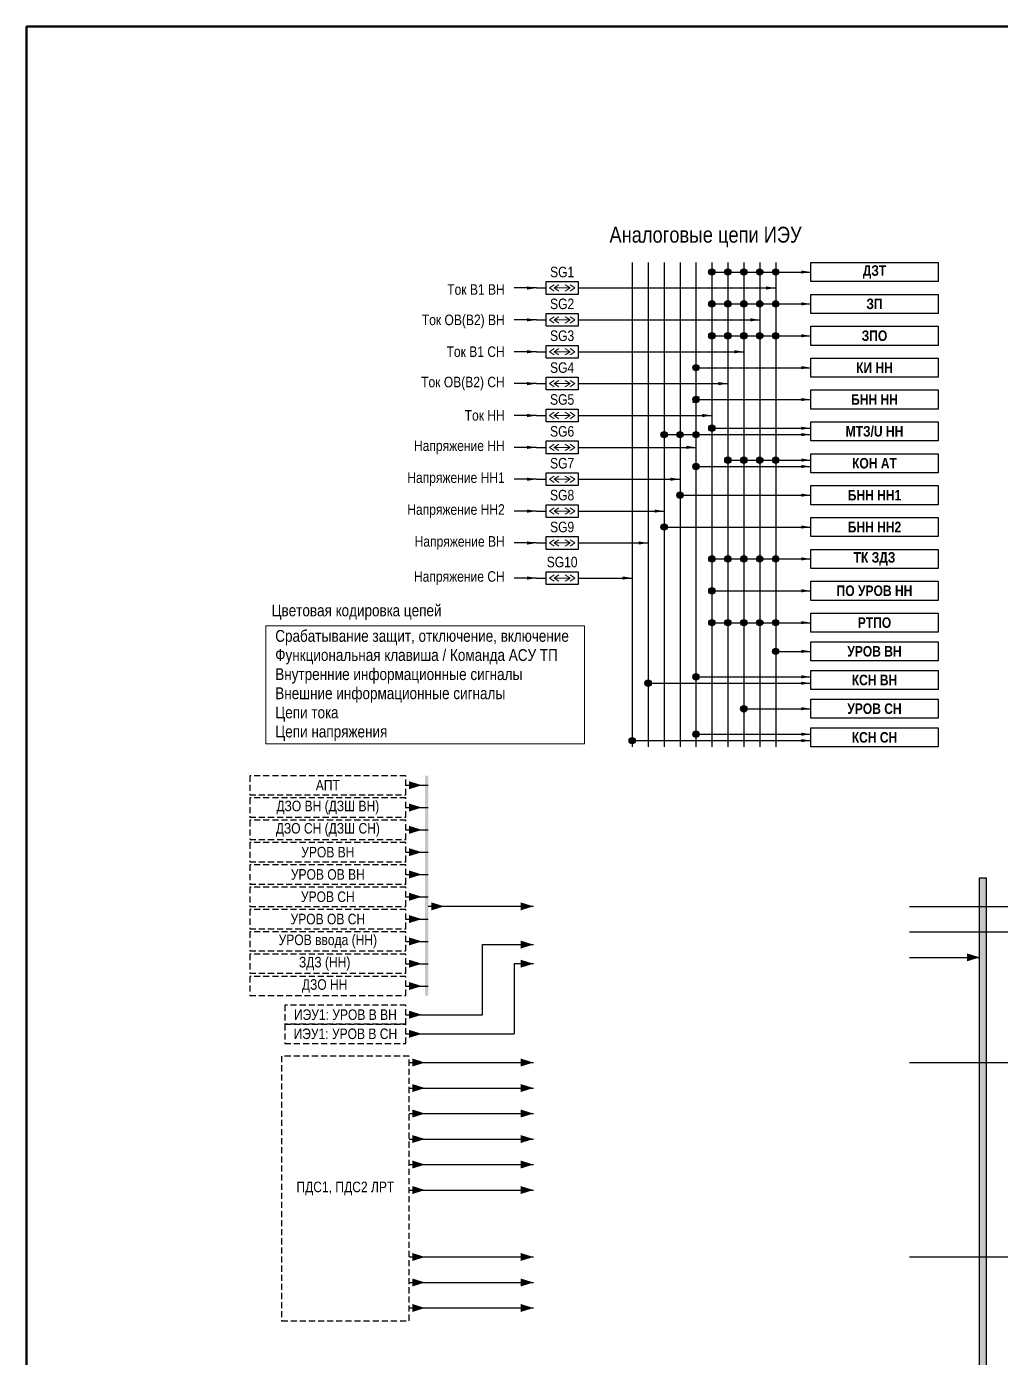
# Model space of a CAD drawing. Header units: millimetres. Extents: x 25558 to 49929, y 1902 to 19390.
# Drawn here: x 36520 to 36825.5, y 16249.5 to 16667 of the extents above; entities that cross this region are included whole.
import ezdxf
from ezdxf.enums import TextEntityAlignment as Align

# ---------------------------------------------------------------- set-up
doc = ezdxf.new("R2010")
doc.units = ezdxf.units.MM
doc.linetypes.add('штриховая2', pattern=[9.525, 6.35, -3.175])
for name, color, linetype, lineweight in [('Основная', 7, 'Continuous', 30), ('Отключение_включение', 1, 'Continuous', 30), ('Тонкая', 7, 'Continuous', 5), ('Цепи внешние', 84, 'Continuous', 30), ('Цепи внутренние', 5, 'Continuous', 30), ('Цепи ТН', 200, 'Continuous', 30), ('Цепи ТТ', 23, 'Continuous', 30), ('Цепь - ФК и АСУ', 132, 'Continuous', 30)]:
    doc.layers.add(name, color=color, linetype=linetype, lineweight=lineweight)
doc.styles.add('Narrow', font='ARIALN.TTF')

msp = doc.modelspace()

# ---------------------------------------------------------------- hatches: boundary and pattern name
h = msp.add_hatch(color=1)
h.dxf.hatch_style = 1
h.paths.add_polyline_path([(36645, 16363), (36646, 16363), (36646, 16432), (36645, 16432)])
at = {"layer": 'Цепи внутренние', "ltscale": 0.3}
h = msp.add_hatch(color=256, dxfattribs=at)
h.dxf.hatch_style = 1
h.paths.add_polyline_path([(36821, 16400), (36819, 16400), (36819, 15969), (36821, 15969)])
at = {"layer": 'Цепи ТН'}
h = msp.add_hatch(color=256, dxfattribs=at)
h.dxf.hatch_style = 1
h.paths.add_polyline_path([(36731, 16560, 1), (36729, 16560, 1)])
h = msp.add_hatch(color=256, dxfattribs=at)
h.dxf.hatch_style = 1
h.paths.add_polyline_path([(36731, 16550, 1), (36729, 16550, 1)])
h = msp.add_hatch(color=256, dxfattribs=at)
h.dxf.hatch_style = 1
h.paths.add_polyline_path([(36721, 16539, 1), (36719, 16539, 1)])
h = msp.add_hatch(color=256, dxfattribs=at)
h.dxf.hatch_style = 1
h.paths.add_polyline_path([(36726, 16539, 1), (36724, 16539, 1)])
h = msp.add_hatch(color=256, dxfattribs=at)
h.dxf.hatch_style = 1
h.paths.add_polyline_path([(36731, 16539, 1), (36729, 16539, 1)])
h = msp.add_hatch(color=256, dxfattribs=at)
h.dxf.hatch_style = 1
h.paths.add_polyline_path([(36731, 16529, 1), (36729, 16529, 1)])
h = msp.add_hatch(color=256, dxfattribs=at)
h.dxf.hatch_style = 1
h.paths.add_polyline_path([(36726, 16520, 1), (36724, 16520, 1)])
h = msp.add_hatch(color=256, dxfattribs=at)
h.dxf.hatch_style = 1
h.paths.add_polyline_path([(36721, 16510, 1), (36719, 16510, 1)])
h = msp.add_hatch(color=256, dxfattribs=at)
h.dxf.hatch_style = 1
h.paths.add_polyline_path([(36731, 16463, 1), (36729, 16463, 1)])
h = msp.add_hatch(color=256, dxfattribs=at)
h.dxf.hatch_style = 1
h.paths.add_polyline_path([(36716, 16461, 1), (36714, 16461, 1)])
h = msp.add_hatch(color=256, dxfattribs=at)
h.dxf.hatch_style = 1
h.paths.add_polyline_path([(36731, 16445, 1), (36729, 16445, 1)])
h = msp.add_hatch(color=256, dxfattribs=at)
h.dxf.hatch_style = 1
h.paths.add_polyline_path([(36711, 16443, 1), (36709, 16443, 1)])
at = {"layer": 'Цепи ТТ'}
h = msp.add_hatch(color=256, dxfattribs=at)
h.dxf.hatch_style = 1
h.paths.add_polyline_path([(36736, 16590, 1), (36734, 16590, 1)])
h = msp.add_hatch(color=256, dxfattribs=at)
h.dxf.hatch_style = 1
h.paths.add_polyline_path([(36741, 16590, 1), (36739, 16590, 1)])
h = msp.add_hatch(color=256, dxfattribs=at)
h.dxf.hatch_style = 1
h.paths.add_polyline_path([(36746, 16590, 1), (36744, 16590, 1)])
h = msp.add_hatch(color=256, dxfattribs=at)
h.dxf.hatch_style = 1
h.paths.add_polyline_path([(36751, 16590, 1), (36749, 16590, 1)])
h = msp.add_hatch(color=256, dxfattribs=at)
h.dxf.hatch_style = 1
h.paths.add_polyline_path([(36756, 16590, 1), (36754, 16590, 1)])
h = msp.add_hatch(color=256, dxfattribs=at)
h.dxf.hatch_style = 1
h.paths.add_polyline_path([(36736, 16580, 1), (36734, 16580, 1)])
h = msp.add_hatch(color=256, dxfattribs=at)
h.dxf.hatch_style = 1
h.paths.add_polyline_path([(36741, 16580, 1), (36739, 16580, 1)])
h = msp.add_hatch(color=256, dxfattribs=at)
h.dxf.hatch_style = 1
h.paths.add_polyline_path([(36746, 16580, 1), (36744, 16580, 1)])
h = msp.add_hatch(color=256, dxfattribs=at)
h.dxf.hatch_style = 1
h.paths.add_polyline_path([(36751, 16580, 1), (36749, 16580, 1)])
h = msp.add_hatch(color=256, dxfattribs=at)
h.dxf.hatch_style = 1
h.paths.add_polyline_path([(36756, 16580, 1), (36754, 16580, 1)])
h = msp.add_hatch(color=256, dxfattribs=at)
h.dxf.hatch_style = 1
h.paths.add_polyline_path([(36736, 16570, 1), (36734, 16570, 1)])
h = msp.add_hatch(color=256, dxfattribs=at)
h.dxf.hatch_style = 1
h.paths.add_polyline_path([(36741, 16570, 1), (36739, 16570, 1)])
h = msp.add_hatch(color=256, dxfattribs=at)
h.dxf.hatch_style = 1
h.paths.add_polyline_path([(36746, 16570, 1), (36744, 16570, 1)])
h = msp.add_hatch(color=256, dxfattribs=at)
h.dxf.hatch_style = 1
h.paths.add_polyline_path([(36751, 16570, 1), (36749, 16570, 1)])
h = msp.add_hatch(color=256, dxfattribs=at)
h.dxf.hatch_style = 1
h.paths.add_polyline_path([(36756, 16570, 1), (36754, 16570, 1)])
h = msp.add_hatch(color=256, dxfattribs=at)
h.dxf.hatch_style = 1
h.paths.add_polyline_path([(36736, 16541, 1), (36734, 16541, 1)])
h = msp.add_hatch(color=256, dxfattribs=at)
h.dxf.hatch_style = 1
h.paths.add_polyline_path([(36741, 16531, 1), (36739, 16531, 1)])
h = msp.add_hatch(color=256, dxfattribs=at)
h.dxf.hatch_style = 1
h.paths.add_polyline_path([(36746, 16531, 1), (36744, 16531, 1)])
h = msp.add_hatch(color=256, dxfattribs=at)
h.dxf.hatch_style = 1
h.paths.add_polyline_path([(36751, 16531, 1), (36749, 16531, 1)])
h = msp.add_hatch(color=256, dxfattribs=at)
h.dxf.hatch_style = 1
h.paths.add_polyline_path([(36756, 16531, 1), (36754, 16531, 1)])
h = msp.add_hatch(color=256, dxfattribs=at)
h.dxf.hatch_style = 1
h.paths.add_polyline_path([(36736, 16500, 1), (36734, 16500, 1)])
h = msp.add_hatch(color=256, dxfattribs=at)
h.dxf.hatch_style = 1
h.paths.add_polyline_path([(36741, 16500, 1), (36739, 16500, 1)])
h = msp.add_hatch(color=256, dxfattribs=at)
h.dxf.hatch_style = 1
h.paths.add_polyline_path([(36746, 16500, 1), (36744, 16500, 1)])
h = msp.add_hatch(color=256, dxfattribs=at)
h.dxf.hatch_style = 1
h.paths.add_polyline_path([(36751, 16500, 1), (36749, 16500, 1)])
h = msp.add_hatch(color=256, dxfattribs=at)
h.dxf.hatch_style = 1
h.paths.add_polyline_path([(36756, 16500, 1), (36754, 16500, 1)])
h = msp.add_hatch(color=256, dxfattribs=at)
h.dxf.hatch_style = 1
h.paths.add_polyline_path([(36736, 16490, 1), (36734, 16490, 1)])
h = msp.add_hatch(color=256, dxfattribs=at)
h.dxf.hatch_style = 1
h.paths.add_polyline_path([(36736, 16480, 1), (36734, 16480, 1)])
h = msp.add_hatch(color=256, dxfattribs=at)
h.dxf.hatch_style = 1
h.paths.add_polyline_path([(36741, 16480, 1), (36739, 16480, 1)])
h = msp.add_hatch(color=256, dxfattribs=at)
h.dxf.hatch_style = 1
h.paths.add_polyline_path([(36746, 16480, 1), (36744, 16480, 1)])
h = msp.add_hatch(color=256, dxfattribs=at)
h.dxf.hatch_style = 1
h.paths.add_polyline_path([(36751, 16480, 1), (36749, 16480, 1)])
h = msp.add_hatch(color=256, dxfattribs=at)
h.dxf.hatch_style = 1
h.paths.add_polyline_path([(36756, 16480, 1), (36754, 16480, 1)])
h = msp.add_hatch(color=256, dxfattribs=at)
h.dxf.hatch_style = 1
h.paths.add_polyline_path([(36756, 16471, 1), (36754, 16471, 1)])
h = msp.add_hatch(color=256, dxfattribs=at)
h.dxf.hatch_style = 1
h.paths.add_polyline_path([(36746, 16453, 1), (36744, 16453, 1)])

# ---------------------------------------------------------------- linework, layer by layer
at = {"layer": 'Основная'}
for points in [[(36766, 16593), (36806, 16593), (36806, 16587), (36766, 16587)], [(36683, 16587), (36693, 16587), (36693, 16583), (36683, 16583)], [(36766, 16583), (36806, 16583), (36806, 16577), (36766, 16577)], [(36683, 16577), (36693, 16577), (36693, 16573), (36683, 16573)], [(36766, 16573), (36806, 16573), (36806, 16567), (36766, 16567)], [(36683, 16567), (36693, 16567), (36693, 16563), (36683, 16563)], [(36766, 16563), (36806, 16563), (36806, 16557), (36766, 16557)], [(36683, 16557), (36693, 16557), (36693, 16553), (36683, 16553)], [(36766, 16553), (36806, 16553), (36806, 16547), (36766, 16547)], [(36683, 16547), (36693, 16547), (36693, 16543), (36683, 16543)], [(36766, 16543), (36806, 16543), (36806, 16537), (36766, 16537)], [(36683, 16537), (36693, 16537), (36693, 16533), (36683, 16533)], [(36766, 16533), (36806, 16533), (36806, 16527), (36766, 16527)], [(36683, 16527), (36693, 16527), (36693, 16523), (36683, 16523)], [(36766, 16523), (36806, 16523), (36806, 16517), (36766, 16517)], [(36683, 16517), (36693, 16517), (36693, 16513), (36683, 16513)], [(36766, 16513), (36806, 16513), (36806, 16507), (36766, 16507)], [(36683, 16507), (36693, 16507), (36693, 16503), (36683, 16503)], [(36766, 16503), (36806, 16503), (36806, 16497), (36766, 16497)], [(36683, 16496), (36693, 16496), (36693, 16492), (36683, 16492)], [(36766, 16493), (36806, 16493), (36806, 16487), (36766, 16487)], [(36766, 16483), (36806, 16483), (36806, 16477), (36766, 16477)], [(36766, 16474), (36806, 16474), (36806, 16468), (36766, 16468)], [(36766, 16465), (36806, 16465), (36806, 16459), (36766, 16459)], [(36766, 16456), (36806, 16456), (36806, 16450), (36766, 16450)], [(36766, 16447), (36806, 16447), (36806, 16441), (36766, 16441)]]:
    msp.add_lwpolyline(points, close=True, dxfattribs=at)
at = {"layer": 'Отключение_включение'}
for p, q in [((36639, 16429), (36646, 16429)), ((36639, 16422), (36646, 16422)), ((36639, 16415), (36646, 16415)), ((36639, 16408), (36646, 16408)), ((36639, 16401), (36646, 16401)), ((36639, 16394), (36646, 16394)), ((36639, 16387), (36646, 16387)), ((36797, 16391), (36841, 16391)), ((36797, 16383), (36841, 16383)), ((36639, 16380), (36646, 16380)), ((36663, 16357), (36663, 16379)), ((36663, 16379), (36679, 16379)), ((36639, 16373), (36646, 16373)), ((36679, 16373), (36673, 16373)), ((36673, 16373), (36673, 16351)), ((36639, 16366), (36646, 16366)), ((36639, 16357), (36663, 16357)), ((36639, 16351), (36673, 16351)), ((36797, 16342), (36841, 16342)), ((36797, 16281), (36841, 16281))]:
    msp.add_line(p, q, dxfattribs=at)
for points in [[(36644, 16429, 0, 2.5, 0), (36640, 16429, 0, 0, 0)], [(36644, 16422, 0, 2.5, 0), (36640, 16422, 0, 0, 0)], [(36644, 16415, 0, 2.5, 0), (36640, 16415, 0, 0, 0)], [(36644, 16408, 0, 2.5, 0), (36640, 16408, 0, 0, 0)], [(36644, 16401, 0, 2.5, 0), (36640, 16401, 0, 0, 0)], [(36644, 16394, 0, 2.5, 0), (36640, 16394, 0, 0, 0)], [(36651, 16391, 0, 2.5, 0), (36647, 16391, 0, 0, 0)], [(36679, 16391, 0, 2.5, 0), (36675, 16391, 0, 0, 0)], [(36644, 16387, 0, 2.5, 0), (36640, 16387, 0, 0, 0)], [(36644, 16380, 0, 2.5, 0), (36640, 16380, 0, 0, 0)], [(36679, 16379, 0, 2.5, 0), (36675, 16379, 0, 0, 0)], [(36644, 16373, 0, 2.5, 0), (36640, 16373, 0, 0, 0)], [(36679, 16373, 0, 2.5, 0), (36675, 16373, 0, 0, 0)], [(36644, 16366, 0, 2.5, 0), (36640, 16366, 0, 0, 0)], [(36644, 16357, 0, 2.5, 0), (36640, 16357, 0, 0, 0)], [(36644, 16351, 0, 2.5, 0), (36640, 16351, 0, 0, 0)]]:
    msp.add_lwpolyline(points, format="xyseb", dxfattribs=at)
msp.add_lwpolyline([(36679, 16391), (36646, 16391)], dxfattribs=at)
at = {"layer": 'Тонкая', "ltscale": 0.25}
for p, q in [((36684, 16585), (36685.5, 16586)), ((36685.5, 16584), (36684, 16585)), ((36685.5, 16585), (36687, 16586)), ((36687, 16584), (36685.5, 16585)), ((36690.5, 16585), (36689, 16586)), ((36689, 16584), (36690.5, 16585)), ((36692, 16585), (36690.5, 16586)), ((36690.5, 16584), (36692, 16585)), ((36684, 16575), (36685.5, 16576)), ((36685.5, 16574), (36684, 16575)), ((36685.5, 16575), (36687, 16576)), ((36687, 16574), (36685.5, 16575)), ((36690.5, 16575), (36689, 16576)), ((36689, 16574), (36690.5, 16575)), ((36692, 16575), (36690.5, 16576)), ((36690.5, 16574), (36692, 16575)), ((36684, 16565), (36685.5, 16566)), ((36685.5, 16564), (36684, 16565)), ((36685.5, 16565), (36687, 16566)), ((36687, 16564), (36685.5, 16565)), ((36690.5, 16565), (36689, 16566)), ((36689, 16564), (36690.5, 16565)), ((36692, 16565), (36690.5, 16566)), ((36690.5, 16564), (36692, 16565)), ((36684, 16555), (36685.5, 16556)), ((36685.5, 16554), (36684, 16555)), ((36685.5, 16555), (36687, 16556)), ((36687, 16554), (36685.5, 16555)), ((36690.5, 16555), (36689, 16556)), ((36689, 16554), (36690.5, 16555)), ((36692, 16555), (36690.5, 16556)), ((36690.5, 16554), (36692, 16555)), ((36684, 16545), (36685.5, 16546)), ((36685.5, 16545), (36687, 16546)), ((36690.5, 16545), (36689, 16546)), ((36692, 16545), (36690.5, 16546)), ((36685.5, 16544), (36684, 16545)), ((36687, 16544), (36685.5, 16545)), ((36689, 16544), (36690.5, 16545)), ((36690.5, 16544), (36692, 16545)), ((36684, 16535), (36685.5, 16536)), ((36685.5, 16534), (36684, 16535)), ((36685.5, 16535), (36687, 16536)), ((36687, 16534), (36685.5, 16535)), ((36690.5, 16535), (36689, 16536)), ((36689, 16534), (36690.5, 16535)), ((36692, 16535), (36690.5, 16536)), ((36690.5, 16534), (36692, 16535)), ((36684, 16525), (36685.5, 16526)), ((36685.5, 16524), (36684, 16525)), ((36685.5, 16525), (36687, 16526)), ((36687, 16524), (36685.5, 16525)), ((36690.5, 16525), (36689, 16526)), ((36689, 16524), (36690.5, 16525)), ((36692, 16525), (36690.5, 16526)), ((36690.5, 16524), (36692, 16525)), ((36684, 16515), (36685.5, 16516)), ((36685.5, 16514), (36684, 16515)), ((36685.5, 16515), (36687, 16516)), ((36687, 16514), (36685.5, 16515)), ((36690.5, 16515), (36689, 16516)), ((36689, 16514), (36690.5, 16515)), ((36692, 16515), (36690.5, 16516)), ((36690.5, 16514), (36692, 16515)), ((36684, 16505), (36685.5, 16506)), ((36685.5, 16504), (36684, 16505)), ((36685.5, 16505), (36687, 16506)), ((36687, 16504), (36685.5, 16505)), ((36690.5, 16505), (36689, 16506)), ((36689, 16504), (36690.5, 16505)), ((36692, 16505), (36690.5, 16506)), ((36690.5, 16504), (36692, 16505)), ((36684, 16494), (36685.5, 16495)), ((36685.5, 16493), (36684, 16494)), ((36685.5, 16494), (36687, 16495)), ((36687, 16493), (36685.5, 16494)), ((36690.5, 16494), (36689, 16495)), ((36689, 16493), (36690.5, 16494)), ((36692, 16494), (36690.5, 16495)), ((36690.5, 16493), (36692, 16494))]:
    msp.add_line(p, q, dxfattribs=at)
at = {"layer": 'Тонкая'}
for p, q in [((36690.5, 16585), (36685.5, 16585)), ((36690.5, 16575), (36685.5, 16575)), ((36690.5, 16565), (36685.5, 16565)), ((36690.5, 16555), (36685.5, 16555)), ((36690.5, 16545), (36685.5, 16545)), ((36690.5, 16535), (36685.5, 16535)), ((36690.5, 16525), (36685.5, 16525)), ((36690.5, 16515), (36685.5, 16515)), ((36690.5, 16505), (36685.5, 16505)), ((36690.5, 16494), (36685.5, 16494))]:
    msp.add_line(p, q, dxfattribs=at)
at = {"layer": 'Тонкая', "color": 3, "lineweight": 50}
msp.add_lwpolyline([(37114, 15827), (36520, 15827), (36520, 16667), (37114, 16667)], close=True, dxfattribs=at)
at = {"layer": 'Тонкая', "ltscale": 0.3}
msp.add_lwpolyline([(36595, 16479), (36695, 16479), (36695, 16442), (36595, 16442)], close=True, dxfattribs=at)
at = {"layer": 'Цепи внешние', "ltscale": 0.3}
for p, q in [((36640, 16342), (36679, 16342)), ((36640, 16334), (36679, 16334)), ((36640, 16326), (36679, 16326)), ((36640, 16318), (36679, 16318)), ((36640, 16310), (36679, 16310)), ((36640, 16302), (36679, 16302)), ((36640, 16281), (36679, 16281)), ((36640, 16273), (36679, 16273)), ((36640, 16265), (36679, 16265))]:
    msp.add_line(p, q, dxfattribs=at)
at = {"layer": 'Цепи внешние', "linetype": 'штриховая2', "ltscale": 0.3}
for points in [[(36639, 16432), (36590, 16432), (36590, 16426), (36639, 16426)], [(36639, 16425), (36590, 16425), (36590, 16419), (36639, 16419)], [(36639, 16418), (36590, 16418), (36590, 16412), (36639, 16412)], [(36639, 16411), (36590, 16411), (36590, 16405), (36639, 16405)], [(36639, 16404), (36590, 16404), (36590, 16398), (36639, 16398)], [(36639, 16397), (36590, 16397), (36590, 16391), (36639, 16391)], [(36639, 16390), (36590, 16390), (36590, 16384), (36639, 16384)], [(36639, 16383), (36590, 16383), (36590, 16377), (36639, 16377)], [(36639, 16376), (36590, 16376), (36590, 16370), (36639, 16370)], [(36639, 16369), (36590, 16369), (36590, 16363), (36639, 16363)], [(36640, 16344), (36600, 16344), (36600, 16261), (36640, 16261)]]:
    msp.add_lwpolyline(points, close=True, dxfattribs=at)
at = {"layer": 'Цепи внешние', "ltscale": 0.3}
for points in [[(36645, 16342, 0, 2.5, 0), (36641, 16342, 0, 0, 0)], [(36679, 16342, 0, 2.5, 0), (36675, 16342, 0, 0, 0)], [(36645, 16334, 0, 2.5, 0), (36641, 16334, 0, 0, 0)], [(36679, 16334, 0, 2.5, 0), (36675, 16334, 0, 0, 0)], [(36645, 16326, 0, 2.5, 0), (36641, 16326, 0, 0, 0)], [(36679, 16326, 0, 2.5, 0), (36675, 16326, 0, 0, 0)], [(36645, 16318, 0, 2.5, 0), (36641, 16318, 0, 0, 0)], [(36679, 16318, 0, 2.5, 0), (36675, 16318, 0, 0, 0)], [(36645, 16310, 0, 2.5, 0), (36641, 16310, 0, 0, 0)], [(36679, 16310, 0, 2.5, 0), (36675, 16310, 0, 0, 0)], [(36645, 16302, 0, 2.5, 0), (36641, 16302, 0, 0, 0)], [(36679, 16302, 0, 2.5, 0), (36675, 16302, 0, 0, 0)], [(36645, 16281, 0, 2.5, 0), (36641, 16281, 0, 0, 0)], [(36679, 16281, 0, 2.5, 0), (36675, 16281, 0, 0, 0)], [(36645, 16273, 0, 2.5, 0), (36641, 16273, 0, 0, 0)], [(36679, 16273, 0, 2.5, 0), (36675, 16273, 0, 0, 0)], [(36645, 16265, 0, 2.5, 0), (36641, 16265, 0, 0, 0)], [(36679, 16265, 0, 2.5, 0), (36675, 16265, 0, 0, 0)]]:
    msp.add_lwpolyline(points, format="xyseb", dxfattribs=at)
at = {"layer": 'Цепи внутренние', "ltscale": 0.3}
msp.add_line((36797, 16375), (36819, 16375), dxfattribs=at)
msp.add_lwpolyline([(36819, 16400), (36821, 16400), (36821, 15969), (36819, 15969)], close=True, dxfattribs=at)
msp.add_lwpolyline([(36819, 16375, 0, 2.5, 0), (36815, 16375, 0, 0, 0)], format="xyseb", dxfattribs=at)
at = {"layer": 'Цепи внутренние', "linetype": 'штриховая2', "ltscale": 0.3}
for points in [[(36639, 16360), (36601, 16360), (36601, 16354), (36639, 16354)], [(36639, 16354), (36601, 16354), (36601, 16348), (36639, 16348)]]:
    msp.add_lwpolyline(points, close=True, dxfattribs=at)
at = {"layer": 'Цепи ТН'}
for p, q in [((36730, 16560), (36766, 16560)), ((36731, 16551), (36729, 16549)), ((36730, 16550), (36766, 16550)), ((36720, 16539), (36766, 16539)), ((36693, 16535), (36730, 16535)), ((36730, 16529), (36766, 16529)), ((36693, 16525), (36725, 16525)), ((36725, 16520), (36766, 16520)), ((36693, 16515), (36720, 16515)), ((36720, 16510), (36766, 16510)), ((36693, 16505), (36715, 16505)), ((36693, 16494), (36710, 16494)), ((36730, 16463), (36766, 16463)), ((36715, 16461), (36766, 16461)), ((36710, 16443), (36766, 16443)), ((36730, 16445), (36766, 16445))]:
    msp.add_line(p, q, dxfattribs=at)
for points in [[(36710, 16593), (36710, 16441)], [(36715, 16593), (36715, 16441)], [(36720, 16593), (36720, 16441)], [(36725, 16593), (36725, 16441)], [(36730, 16593), (36730, 16441)], [(36680, 16535), (36673, 16535)], [(36680, 16535), (36683, 16535)], [(36680, 16525), (36673, 16525)], [(36680, 16525), (36683, 16525)], [(36680, 16515), (36673, 16515)], [(36680, 16515), (36683, 16515)], [(36680, 16505), (36673, 16505)], [(36680, 16505), (36683, 16505)], [(36680, 16494), (36673, 16494)], [(36680, 16494), (36683, 16494)]]:
    msp.add_lwpolyline(points, dxfattribs=at)
for points in [[(36766, 16560, 0, 1, 0), (36763, 16560, 0, 0, 0)], [(36766, 16550, 0, 1, 0), (36763, 16550, 0, 0, 0)], [(36766, 16539, 0, 1, 0), (36763, 16539, 0, 0, 0)], [(36680, 16535, 0, 1, 0), (36677, 16535, 0, 0, 0)], [(36730, 16535, 0, 1, 0), (36727, 16535, 0, 0, 0)], [(36766, 16529, 0, 1, 0), (36763, 16529, 0, 0, 0)], [(36680, 16525, 0, 1, 0), (36677, 16525, 0, 0, 0)], [(36725, 16525, 0, 1, 0), (36722, 16525, 0, 0, 0)], [(36766, 16520, 0, 1, 0), (36763, 16520, 0, 0, 0)], [(36680, 16515, 0, 1, 0), (36677, 16515, 0, 0, 0)], [(36720, 16515, 0, 1, 0), (36717, 16515, 0, 0, 0)], [(36766, 16510, 0, 1, 0), (36763, 16510, 0, 0, 0)], [(36680, 16505, 0, 1, 0), (36677, 16505, 0, 0, 0)], [(36715, 16505, 0, 1, 0), (36712, 16505, 0, 0, 0)], [(36680, 16494, 0, 1, 0), (36677, 16494, 0, 0, 0)], [(36710, 16494, 0, 1, 0), (36707, 16494, 0, 0, 0)], [(36766, 16463, 0, 1, 0), (36763, 16463, 0, 0, 0)], [(36766, 16461, 0, 1, 0), (36763, 16461, 0, 0, 0)], [(36766, 16445, 0, 1, 0), (36763, 16445, 0, 0, 0)], [(36766, 16443, 0, 1, 0), (36763, 16443, 0, 0, 0)]]:
    msp.add_lwpolyline(points, format="xyseb", dxfattribs=at)
for centre in [(36730, 16560), (36730, 16550), (36720, 16539), (36725, 16539), (36730, 16539), (36730, 16529), (36725, 16520), (36720, 16510), (36730, 16463), (36715, 16461), (36730, 16445), (36710, 16443)]:
    msp.add_circle(centre, 1, dxfattribs=at)
at = {"layer": 'Цепи ТТ', "ltscale": 0.3}
for p, q in [((36693, 16575), (36750, 16575)), ((36693, 16555), (36740, 16555)), ((36693, 16545), (36735, 16545))]:
    msp.add_line(p, q, dxfattribs=at)
at = {"layer": 'Цепи ТТ'}
for points in [[(36735, 16593), (36735, 16441)], [(36740, 16593), (36740, 16441)], [(36745, 16593), (36745, 16441)]]:
    msp.add_lwpolyline(points, dxfattribs=at)
at = {"layer": 'Цепи ТТ', "ltscale": 0.3}
for points in [[(36750, 16593), (36750, 16441)], [(36755, 16593), (36755, 16441)], [(36735, 16590), (36766, 16590)], [(36680, 16585), (36673, 16585)], [(36680, 16585), (36683, 16585)], [(36693, 16585), (36755, 16585)], [(36735, 16580), (36766, 16580)], [(36680, 16575), (36673, 16575)], [(36680, 16575), (36683, 16575)], [(36735, 16570), (36766, 16570)], [(36680, 16565), (36673, 16565)], [(36680, 16565), (36683, 16565)], [(36693, 16565), (36745, 16565)], [(36680, 16555), (36673, 16555)], [(36680, 16555), (36683, 16555)], [(36680, 16545), (36673, 16545)], [(36680, 16545), (36683, 16545)], [(36735, 16541), (36766, 16541)], [(36740, 16531), (36766, 16531)], [(36735, 16500), (36766, 16500)], [(36735, 16490), (36766, 16490)], [(36735, 16480), (36766, 16480)], [(36755, 16471), (36766, 16471)], [(36745, 16453), (36766, 16453)]]:
    msp.add_lwpolyline(points, dxfattribs=at)
at = {"layer": 'Цепи ТТ'}
for points in [[(36766, 16590, 0, 1, 0), (36763, 16590, 0, 0, 0)], [(36680, 16585, 0, 1, 0), (36677, 16585, 0, 0, 0)], [(36755, 16585, 0, 1, 0), (36752, 16585, 0, 0, 0)], [(36766, 16580, 0, 1, 0), (36763, 16580, 0, 0, 0)], [(36680, 16575, 0, 1, 0), (36677, 16575, 0, 0, 0)], [(36750, 16575, 0, 1, 0), (36747, 16575, 0, 0, 0)], [(36766, 16570, 0, 1, 0), (36763, 16570, 0, 0, 0)], [(36680, 16565, 0, 1, 0), (36677, 16565, 0, 0, 0)], [(36745, 16565, 0, 1, 0), (36742, 16565, 0, 0, 0)], [(36680, 16555, 0, 1, 0), (36677, 16555, 0, 0, 0)], [(36740, 16555, 0, 1, 0), (36737, 16555, 0, 0, 0)], [(36680, 16545, 0, 1, 0), (36677, 16545, 0, 0, 0)], [(36735, 16545, 0, 1, 0), (36732, 16545, 0, 0, 0)], [(36766, 16541, 0, 1, 0), (36763, 16541, 0, 0, 0)], [(36766, 16531, 0, 1, 0), (36763, 16531, 0, 0, 0)], [(36766, 16500, 0, 1, 0), (36763, 16500, 0, 0, 0)], [(36766, 16490, 0, 1, 0), (36763, 16490, 0, 0, 0)], [(36766, 16480, 0, 1, 0), (36763, 16480, 0, 0, 0)], [(36766, 16471, 0, 1, 0), (36763, 16471, 0, 0, 0)], [(36766, 16453, 0, 1, 0), (36763, 16453, 0, 0, 0)]]:
    msp.add_lwpolyline(points, format="xyseb", dxfattribs=at)
for centre in [(36735, 16590), (36740, 16590), (36745, 16590), (36750, 16590), (36755, 16590), (36735, 16580), (36740, 16580), (36745, 16580), (36750, 16580), (36755, 16580), (36735, 16570), (36740, 16570), (36745, 16570), (36750, 16570), (36755, 16570), (36735, 16541), (36740, 16531), (36745, 16531), (36750, 16531), (36755, 16531), (36735, 16500), (36740, 16500), (36745, 16500), (36750, 16500), (36755, 16500), (36735, 16490), (36735, 16480), (36740, 16480), (36745, 16480), (36750, 16480), (36755, 16480), (36755, 16471), (36745, 16453)]:
    msp.add_circle(centre, 1, dxfattribs=at)

# ---------------------------------------------------------------- texts
at = {"layer": 'Основная', "style": 'Narrow'}
msp.add_text('Цветовая кодировка цепей', height=3.7, dxfattribs=at).set_placement((36623.5, 16482), align=Align.CENTER)
for s, insert, char_height, width, attachment_point in [('Аналоговые цепи ИЭУ', (36733, 16601), 5, 188.2306, 5), ('SG1', (36688, 16590), 3.3, 39, 5), ('{\\fArial Narrow|b1|i0|c204|p34;\\C0;ДЗТ}', (36786, 16590), 3.3, 40, 5), ('Ток В1 ВН', (36670, 16584.5), 3.3, 71.4983, 6), ('SG2', (36688, 16580), 3.3, 39, 5), ('{\\fArial Narrow|b1|i0|c204|p34;\\C0;ЗП}', (36786, 16580), 3.3, 40, 5), ('Ток ОВ(В2) ВН ', (36670, 16574.5), 3.3, 71.4983, 6), ('SG3', (36688, 16570), 3.3, 39, 5), ('{\\fArial Narrow|b1|i0|c204|p34;\\C0;ЗПО}', (36786, 16570), 3.3, 40, 5), ('Ток В1 СН', (36670, 16565), 3.3, 58.3897, 6), ('SG4', (36688, 16560), 3.3, 39, 5), ('{\\fArial Narrow|b1|i0|c204|p34;\\C0;КИ НН}', (36786, 16560), 3.3, 40, 5), ('Ток ОВ(В2) СН ', (36670, 16555), 3.3, 51.4624, 6), ('SG5', (36688, 16550), 3.3, 39, 5), ('{\\fArial Narrow|b1|i0|c204|p34;\\C0;БНН НН}', (36786, 16550), 3.3, 40, 5), ('Ток НН', (36670, 16545), 3.3, 71.4983, 6), ('SG6', (36688, 16540), 3.3, 39, 5), ('{\\fArial Narrow|b1|i0|c204|p34;МТЗ/U НН}', (36786, 16540), 3.3, 40, 5), ('Напряжение НН', (36670, 16535), 3.3, 71.4983, 6), ('SG7', (36688, 16530), 3.3, 39, 5), ('{\\fArial Narrow|b1|i0|c204|p34;\\C0;КОН АТ}', (36786, 16530), 3.3, 40, 5), ('Напряжение НН1', (36670, 16525), 3.3, 71.4983, 6), ('SG8', (36688, 16520), 3.3, 39, 5), ('{\\fArial Narrow|b1|i0|c204|p34;\\C0;БНН НН1}', (36786, 16520), 3.3, 40, 5), ('Напряжение НН2', (36670, 16515), 3.3, 71.4983, 6), ('SG9', (36688, 16510), 3.3, 39, 5), ('{\\fArial Narrow|b1|i0|c204|p34;\\C0;БНН НН2}', (36786, 16510), 3.3, 40, 5), ('Напряжение ВН', (36670, 16505), 3.3, 71.4983, 6), ('SG10', (36688, 16499), 3.3, 39, 5), ('{\\fArial Narrow|b1|i0|c204|p34;\\C0;ТК ЗДЗ}', (36786, 16500), 3.3, 40, 5), ('Напряжение СН', (36670, 16494), 3.3, 71.4983, 6), ('{\\fArial Narrow|b1|i0|c204|p34;ПО УРОВ НН}', (36786, 16490), 3.3, 40, 5), ('{\\fArial Narrow|b1|i0|c204|p34;\\C0;РТПО}', (36786, 16480), 3.3, 40, 5), ('{\\fArial Narrow|b1|i0|c204|p34;\\C0;УРОВ ВН}', (36786, 16471), 3.3, 40, 5), ('{\\fArial Narrow|b1|i0|c204|p34;КСН ВН}', (36786, 16462), 3.3, 40, 5), ('{\\fArial Narrow|b1|i0|c204|p34;\\C0;УРОВ СН}', (36786, 16453), 3.3, 40, 5), ('{\\fArial Narrow|b1|i0|c204|p34;КСН СН}', (36786, 16444), 3.3, 40, 5), ('АПТ', (36614.5, 16429), 3.3, 49, 5), ('ДЗО ВН (ДЗШ ВН)', (36614.5, 16422), 3.3, 49, 5), ('ДЗО СН (ДЗШ СН)', (36614.5, 16415), 3.3, 49, 5), ('УРОВ ВН', (36614.5, 16408), 3.3, 49, 5), ('УРОВ ОВ ВН', (36614.5, 16401), 3.3, 49, 5), ('УРОВ СН', (36614.5, 16394), 3.3, 49, 5), ('УРОВ ОВ СН', (36614.5, 16387), 3.3, 49, 5), ('УРОВ ввода (НН)', (36614.5, 16380), 3.3, 49, 5), ('ЗДЗ (НН)', (36613.5, 16373), 3.3, 49, 5), ('ДЗО НН', (36613.5, 16366), 3.3, 49, 5), ('ИЭУ1: УРОВ В ВН', (36620, 16357), 3.3, 38, 5), ('ИЭУ1: УРОВ В СН', (36620, 16351), 3.3, 38, 5), ('ПДС1, ПДС2 ЛРТ', (36620, 16302.5), 3.3, 40, 5)]:
    msp.add_mtext(s, dxfattribs=dict(at, insert=insert, char_height=char_height, width=width, attachment_point=attachment_point))
at = {"layer": 'Отключение_включение', "style": 'Narrow'}
msp.add_text('Срабатывание защит, отключение, включение', height=3.7, dxfattribs=at).set_placement((36598, 16474))
at = {"layer": 'Цепи внешние', "style": 'Narrow'}
msp.add_text('Внешние информационные сигналы', height=3.7, dxfattribs=at).set_placement((36598, 16456))
at = {"layer": 'Цепи внутренние', "style": 'Narrow'}
msp.add_text('Внутренние информационные сигналы', height=3.7, dxfattribs=at).set_placement((36598, 16462))
at = {"layer": 'Цепи ТН', "style": 'Narrow'}
msp.add_text('Цепи напряжения', height=3.7, dxfattribs=at).set_placement((36598, 16444))
at = {"layer": 'Цепи ТТ', "style": 'Narrow'}
msp.add_text('Цепи тока', height=3.7, dxfattribs=at).set_placement((36598, 16450))
at = {"layer": 'Цепь - ФК и АСУ', "style": 'Narrow'}
msp.add_text('Функциональная клавиша / Команда АСУ ТП', height=3.7, dxfattribs=at).set_placement((36598, 16468))

doc.saveas('drawing.dxf')
